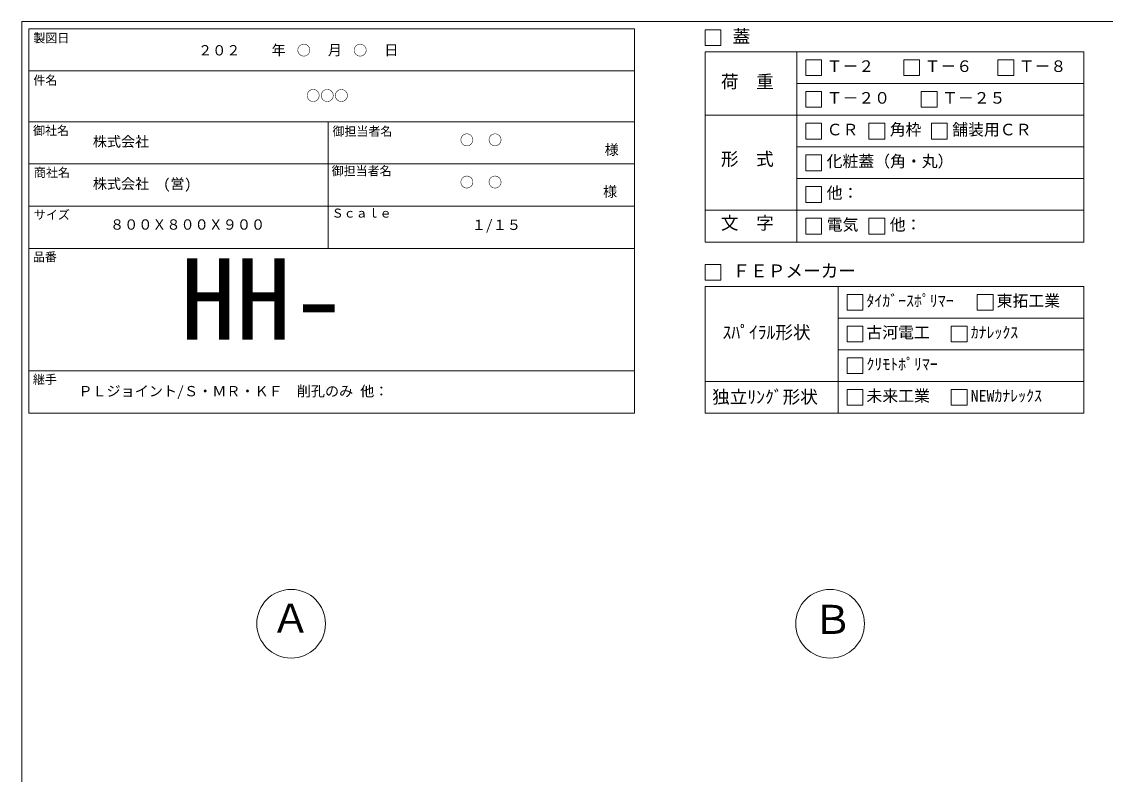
# Model space of a CAD drawing. Units: millimetres, scale not verified. Extents: x -4890 to 18490, y -2283 to 2283.
# Drawn here: x -1230 to 1847, y 146 to 2283 of the extents above; entities that cross this region are included whole.
import ezdxf
from ezdxf.enums import TextEntityAlignment as Align

# ---------------------------------------------------------------- set-up
doc = ezdxf.new("R2010")
doc.units = ezdxf.units.MM
doc.header["$LTSCALE"] = 10
for name, color, linetype, lineweight in [('0-2_waku', 7, 'Continuous', 18), ('0-3_gaikei', 7, 'Continuous', 18), ('0-E_文字１', 7, 'Continuous', 18), ('1-5_文字２', 7, 'Continuous', 5)]:
    doc.layers.add(name, color=color, linetype=linetype, lineweight=lineweight)
doc.styles.add('ＭＳ ゴシック', font='')
doc.styles.get('ＭＳ ゴシック').set_extended_font_data('MS Gothic')

msp = doc.modelspace()

# ---------------------------------------------------------------- linework, layer by layer
at = {"layer": '0-2_waku'}
for p, q in [((-1229.68, 2283.32), (-1229.68, -1991.68)), ((-1209.68, 2263.32), (-1209.68, 1171.32)), ((-1209.68, 2263.32), (510.32, 2263.32)), ((-1209.68, 2263.32), (-1209.68, 1171.32)), ((-1209.68, 2263.32), (510.32, 2263.32)), ((-1209.68, 2263.32), (-1209.68, 1171.32)), ((510.32, 2263.32), (510.32, 1171.32)), ((710.32, 2197.54), (1785.32, 2197.54)), ((710.32, 2197.54), (710.32, 1657.54)), ((970.98, 2197.54), (970.98, 1657.54)), ((1785.32, 2197.54), (1785.32, 1657.54)), ((-1209.68, 2143.32), (510.32, 2143.32)), ((-1209.68, 2143.32), (510.32, 2143.32)), ((-1209.68, 2143.32), (510.32, 2143.32)), ((-1209.68, 2143.32), (510.32, 2143.32)), ((970.98, 2107.54), (1785.32, 2107.54)), ((710.32, 2017.54), (1785.32, 2017.54)), ((-1209.68, 1999.32), (510.32, 1999.32)), ((-1209.68, 1999.32), (510.32, 1999.32)), ((-359.68, 1999.32), (-359.68, 1639.32)), ((970.98, 1927.54), (1785.32, 1927.54)), ((-1209.68, 1879.32), (510.32, 1879.32)), ((970.98, 1837.54), (1785.32, 1837.54)), ((-1209.68, 1759.32), (510.32, 1759.32)), ((710.32, 1747.54), (1785.32, 1747.54)), ((-1209.68, 1639.32), (510.32, 1639.32)), ((710.32, 1657.54), (1785.32, 1657.54)), ((710.32, 1531.32), (1785.32, 1531.32)), ((710.32, 1531.32), (710.32, 1171.32)), ((1088.13, 1531.32), (1088.13, 1171.32)), ((1785.32, 1531.32), (1785.32, 1171.32)), ((1088.13, 1441.32), (1785.32, 1441.32)), ((1088.13, 1351.32), (1785.32, 1351.32)), ((-1209.68, 1291.32), (510.32, 1291.32)), ((710.32, 1261.32), (1785.32, 1261.32)), ((-1209.68, 1171.32), (510.32, 1171.32)), ((710.32, 1171.32), (1785.32, 1171.32)), ((710.32, 1171.32), (1785.32, 1171.32))]:
    msp.add_line(p, q, dxfattribs=at)
msp.add_lwpolyline([(-1229.68, 2283.32), (4890.32, 2283.32), (4890.32, -1991.68)], dxfattribs=at)
at = {"layer": '0-3_gaikei'}
for centre in [(-464.68, 573.32), (1065.32, 573.32)]:
    msp.add_circle(centre, 97.5, dxfattribs=at)
at = {"layer": '0-E_文字１'}
for p, q in [((710.32, 2260.35), (710.32, 2215.35)), ((710.32, 2215.35), (755.32, 2215.35)), ((996.28, 2175.04), (1041.28, 2175.04)), ((996.28, 2175.04), (996.28, 2130.04)), ((996.28, 2175.04), (996.28, 2130.04)), ((996.28, 2175.04), (1041.28, 2175.04)), ((996.28, 2175.04), (996.28, 2130.04)), ((996.28, 2175.04), (1041.28, 2175.04)), ((1041.28, 2175.04), (1041.28, 2130.04)), ((1041.28, 2175.04), (1041.28, 2130.04)), ((1041.28, 2175.04), (1041.28, 2130.04)), ((1274.37, 2175.04), (1319.37, 2175.04)), ((1274.37, 2175.04), (1274.37, 2130.04)), ((1319.37, 2175.04), (1319.37, 2130.04)), ((1541.57, 2175.04), (1586.57, 2175.04)), ((1541.57, 2175.04), (1541.57, 2130.04)), ((1586.57, 2175.04), (1586.57, 2130.04)), ((996.28, 2130.04), (1041.28, 2130.04)), ((996.28, 2130.04), (1041.28, 2130.04)), ((996.28, 2130.04), (1041.28, 2130.04)), ((1274.37, 2130.04), (1319.37, 2130.04)), ((1541.57, 2130.04), (1586.57, 2130.04)), ((996.28, 2085.04), (1041.28, 2085.04)), ((996.28, 2085.04), (996.28, 2040.04)), ((1041.28, 2085.04), (1041.28, 2040.04)), ((1323.77, 2085.04), (1368.77, 2085.04)), ((1323.77, 2085.04), (1323.77, 2040.04)), ((1368.77, 2085.04), (1368.77, 2040.04)), ((996.28, 2040.04), (1041.28, 2040.04)), ((1323.77, 2040.04), (1368.77, 2040.04)), ((996.28, 1995.04), (1041.28, 1995.04)), ((996.28, 1995.04), (996.28, 1950.04)), ((996.28, 1995.04), (996.28, 1950.04)), ((1041.28, 1995.04), (1041.28, 1950.04)), ((1041.28, 1995.04), (1041.28, 1950.04)), ((1175.28, 1995.04), (1220.28, 1995.04)), ((1175.28, 1995.04), (1175.28, 1950.04)), ((1220.28, 1995.04), (1220.28, 1950.04)), ((1352.79, 1995.04), (1397.79, 1995.04)), ((1352.79, 1995.04), (1352.79, 1950.04)), ((1397.79, 1995.04), (1397.79, 1950.04)), ((996.28, 1950.04), (1041.28, 1950.04)), ((996.28, 1950.04), (1041.28, 1950.04)), ((1175.28, 1950.04), (1220.28, 1950.04)), ((1352.79, 1950.04), (1397.79, 1950.04)), ((996.28, 1905.04), (996.28, 1860.04)), ((1041.28, 1905.04), (1041.28, 1860.04)), ((996.28, 1860.04), (1041.28, 1860.04)), ((996.28, 1815.04), (1041.28, 1815.04)), ((996.28, 1815.04), (996.28, 1770.04)), ((996.28, 1815.04), (996.28, 1770.04)), ((1041.28, 1815.04), (1041.28, 1770.04)), ((1041.28, 1815.04), (1041.28, 1770.04)), ((996.28, 1770.04), (1041.28, 1770.04)), ((996.28, 1770.04), (1041.28, 1770.04)), ((996.28, 1725.04), (996.28, 1680.04)), ((1175.28, 1725.04), (1175.28, 1680.04)), ((996.28, 1680.04), (1041.28, 1680.04)), ((1175.28, 1680.04), (1220.28, 1680.04)), ((710.32, 1594.13), (710.32, 1549.13)), ((710.32, 1549.13), (755.32, 1549.13)), ((1113.43, 1508.82), (1113.43, 1463.82)), ((1483.02, 1508.82), (1528.02, 1508.82)), ((1483.02, 1508.82), (1483.02, 1463.82)), ((1483.02, 1508.82), (1528.02, 1508.82)), ((1483.02, 1508.82), (1483.02, 1463.82)), ((1483.02, 1508.82), (1528.02, 1508.82)), ((1483.02, 1508.82), (1483.02, 1463.82)), ((1528.02, 1508.82), (1528.02, 1463.82)), ((1528.02, 1508.82), (1528.02, 1463.82)), ((1528.02, 1508.82), (1528.02, 1463.82)), ((1113.43, 1463.82), (1158.43, 1463.82)), ((1483.02, 1463.82), (1528.02, 1463.82)), ((1483.02, 1463.82), (1528.02, 1463.82)), ((1483.02, 1463.82), (1528.02, 1463.82)), ((1113.43, 1418.82), (1158.43, 1418.82)), ((1113.43, 1418.82), (1113.43, 1373.82)), ((1158.43, 1418.82), (1158.43, 1373.82)), ((1409.34, 1418.82), (1409.34, 1373.82)), ((1113.43, 1373.82), (1158.43, 1373.82)), ((1409.34, 1373.82), (1454.34, 1373.82)), ((1113.43, 1328.82), (1113.43, 1283.82)), ((1113.43, 1283.82), (1158.43, 1283.82)), ((1113.43, 1238.82), (1158.43, 1238.82)), ((1113.43, 1238.82), (1113.43, 1193.82)), ((1158.43, 1238.82), (1158.43, 1193.82)), ((1409.34, 1238.82), (1454.34, 1238.82)), ((1409.34, 1238.82), (1409.34, 1193.82)), ((1454.34, 1238.82), (1454.34, 1193.82)), ((1113.43, 1193.82), (1158.43, 1193.82)), ((1409.34, 1193.82), (1454.34, 1193.82))]:
    msp.add_line(p, q, dxfattribs=at)
for points in [[(710.32, 2260.35), (755.32, 2260.35), (755.32, 2215.35)], [(710.32, 2260.35), (755.32, 2260.35), (755.32, 2215.35)], [(996.28, 1995.04), (1041.28, 1995.04), (1041.28, 1950.04)], [(996.28, 1995.04), (996.28, 1950.04), (1041.28, 1950.04)], [(996.28, 1905.04), (1041.28, 1905.04), (1041.28, 1860.04)], [(996.28, 1815.04), (1041.28, 1815.04), (1041.28, 1770.04)], [(996.28, 1815.04), (996.28, 1770.04), (1041.28, 1770.04)], [(996.28, 1725.04), (1041.28, 1725.04), (1041.28, 1680.04)], [(1175.28, 1725.04), (1220.28, 1725.04), (1220.28, 1680.04)], [(710.32, 1594.13), (755.32, 1594.13), (755.32, 1549.13)], [(1113.43, 1508.82), (1158.43, 1508.82), (1158.43, 1463.82)], [(1409.34, 1418.82), (1454.34, 1418.82), (1454.34, 1373.82)], [(1113.43, 1328.82), (1158.43, 1328.82), (1158.43, 1283.82)]]:
    msp.add_lwpolyline(points, dxfattribs=at)

# ---------------------------------------------------------------- texts
at = {"layer": '0-E_文字１', "style": 'ＭＳ ゴシック'}
for s, height, p in [('製図日', 24.93, (-1196.41, 2216.87)), ('蓋', 36.66, (788.4, 2212.43)), ('\u3000\u3000年\u3000\u3000\u3000月\u3000\u3000\u3000日', 29.33, (-600.37, 2179.26)), ('Ｔ－２', 32.99, (1055.43, 2130.52)), ('Ｔ－６', 32.99, (1333.51, 2130.52)), ('Ｔ－８', 32.99, (1600.72, 2130.52)), ('件名', 24.93, (-1196.41, 2096.87)), ('荷\u3000重', 36.66, (755.28, 2083.74)), ('Ｔ－２０', 32.99, (1055.43, 2040.52)), ('Ｔ－２５', 32.99, (1382.91, 2040.52)), ('御社名', 24.93, (-1197.39, 1953.86)), ('御担当者名', 24.93, (-347.48, 1951.65)), ('御担当者名', 24.93, (-347.48, 1951.65)), ('ＣＲ', 32.99, (1055.43, 1950.52)), ('角枠', 32.99, (1234.42, 1950.52)), ('舗装用ＣＲ', 32.99, (1411.93, 1950.52)), ('様', 29.33, (425.27, 1896.15)), ('形\u3000式', 36.66, (755.28, 1863.77)), ('化粧蓋（角・丸）', 32.99, (1055.43, 1860.52)), ('商社名', 24.93, (-1194.78, 1834.82)), ('御担当者名', 24.93, (-349.69, 1839.34)), ('様', 29.33, (420.78, 1777.23)), ('他：', 32.99, (1055.43, 1770.52)), ('Ｓｃａｌｅ', 24.93, (-349.69, 1719.34)), ('サイズ', 24.93, (-1194.78, 1714.82)), ('１/１５', 29.33, (47.86, 1682.83)), ('文\u3000字', 36.66, (755.28, 1682.29)), ('電気', 32.99, (1055.43, 1680.52)), ('他：', 32.99, (1234.42, 1680.52)), ('８００Ｘ８００Ｘ９００', 29.33, (-978.74, 1683.78)), ('品番', 24.93, (-1197.78, 1595.18)), ('HH-', 230.9, (-778.95, 1311.15)), ('ＦＥＰメーカー', 36.66, (788.4, 1546.21)), ('ﾀｲｶﾞｰｽﾎﾟﾘﾏｰ', 32.99, (1168.4, 1464.3)), ('東拓工業', 32.99, (1537.99, 1464.3)), ('ｽﾊﾟｲﾗﾙ形状', 36.66, (759.93, 1371.66)), ('古河電工', 32.99, (1168.4, 1374.3)), ('ｶﾅﾚｯｸｽ', 32.99, (1464.31, 1374.3)), ('ｸﾘﾓﾄﾎﾟﾘﾏｰ', 32.99, (1168.4, 1284.3)), ('継手', 24.93, (-1197.78, 1247.18)), ('ＰＬジョイント/Ｓ・ＭＲ・ＫＦ\u3000削孔のみ 他：', 29.33, (-1068.69, 1210.52)), ('独立ﾘﾝｸﾞ形状', 36.66, (730.4, 1188.18)), ('未来工業', 32.99, (1168.4, 1194.3)), ('NEWｶﾅﾚｯｸｽ', 32.99, (1464.31, 1194.3)), ('Ａ', 82.48, (-522.39, 523.53)), ('Ｂ', 82.48, (1016.18, 519.81))]:
    msp.add_text(s, height=height, dxfattribs=at).set_placement(p, align=Align.BOTTOM_LEFT)
at = {"layer": '1-5_文字２', "style": 'ＭＳ ゴシック'}
for s, p in [('\u3000\u3000２０２\u3000\u3000\u3000\u3000○\u3000\u3000\u3000○', (-808.85, 2178.48)), ('○○○', (-422.17, 2049.66)), ('株式会社', (-1027.68, 1919.4)), ('○\u3000○', (14.1, 1923.78)), ('○\u3000○', (14.1, 1803.78)), ('株式会社\u3000(営)', (-1027.68, 1799.4))]:
    msp.add_text(s, height=29.33, dxfattribs=at).set_placement(p, align=Align.BOTTOM_LEFT)

doc.saveas('drawing.dxf')
